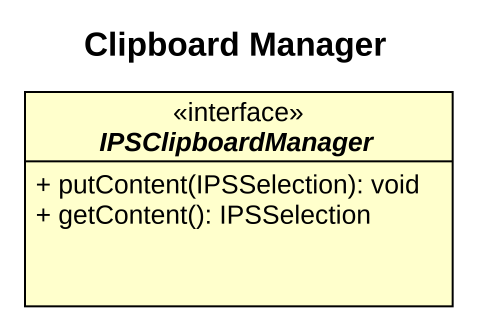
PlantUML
@startuml
title Clipboard Manager
hide circle
hide empty members
skinparam classAttributeIconSize 0
interface IPSClipboardManager <<interface>> {
  + putContent(IPSSelection): void
  + getContent(): IPSSelection
}
@enduml
